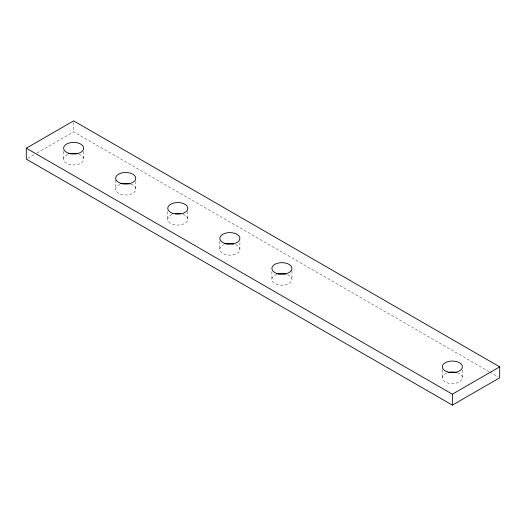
<?xml version="1.0" encoding="UTF-8"?>
<svg xmlns="http://www.w3.org/2000/svg" width="526" height="526" viewBox="0 0 526 526"><rect width="100%" height="100%" fill="white"/><g stroke="black" fill="none" stroke-linecap="round" stroke-linejoin="round"><path stroke-width="0.39" stroke-dasharray="2.63 1.97" d="M27.714 158.326L34.072 154.651M36.899 153.02L73.64 131.809L489.029 371.632M489.739 372.046L498.28 376.971M462.4 370.021L462.4 377.826M442.32 369.949L442.32 377.76M291.976 270.811L291.976 279.398M271.896 271.587L271.896 279.398M239.902 242.308L239.902 249.337M219.822 241.526L219.822 249.337M187.828 211.459L187.828 219.27M167.748 211.459L167.748 219.27M135.754 181.398L135.754 189.202M115.674 179.833L115.674 189.202M83.68 151.33L83.68 159.141M73.64 122.44L73.64 131.809M63.6 151.33L63.6 159.141M235.622 244.583A10.04 5.799 0 0 1 237.364 253.19A10.04 5.799 0 0 1 222.36 253.19A10.04 5.799 0 0 1 224.102 244.583M182.811 214.246A10.04 5.799 0 0 1 185.481 222.998A10.04 5.799 0 0 1 170.095 222.998A10.04 5.799 0 0 1 172.765 214.246M130.737 184.185A10.04 5.799 0 0 1 133.407 192.93A10.04 5.799 0 0 1 118.021 192.93A10.04 5.799 0 0 1 120.691 184.185M78.663 154.118A10.04 5.799 0 0 1 81.333 162.869A10.04 5.799 0 0 1 65.947 162.869A10.04 5.799 0 0 1 68.617 154.118M457.436 372.789A10.04 5.799 0 0 1 460.013 381.547A10.04 5.799 0 0 1 444.628 381.495A10.04 5.799 0 0 1 447.389 372.756M287.696 274.651A10.04 5.799 0 0 1 289.241 283.376A10.04 5.799 0 0 1 274.059 282.995A10.04 5.799 0 0 1 276.913 274.375"/><path stroke-width="0.79" d="M26.3 148.207L73.64 120.875L499.7 366.859L499.7 377.793L452.36 405.125L26.3 159.141L26.3 148.207L452.36 394.191L499.7 366.859M452.36 394.191L452.36 405.125M226.022 243.979A10.04 5.799 0 0 1 233.702 243.979M175.191 213.668A10.04 5.799 0 0 1 180.385 213.668M121.874 183.85A10.04 5.799 0 0 1 129.554 183.85M69.8 153.783A10.04 5.799 0 0 1 77.48 153.783M448.573 372.421A10.04 5.799 0 0 1 456.259 372.447M278.096 274.039A10.04 5.799 0 0 1 285.776 274.039M172.765 213.359A10.04 5.799 0 0 0 187.828 208.335A10.04 5.799 0 0 0 172.765 203.319A10.04 5.799 0 0 0 172.765 213.359M224.839 243.42A10.04 5.799 0 0 0 239.902 238.403A10.04 5.799 0 0 0 224.839 233.38A10.04 5.799 0 0 0 224.839 243.42M68.617 153.23A10.04 5.799 0 0 0 83.68 148.207A10.04 5.799 0 0 0 68.617 143.184A10.04 5.799 0 0 0 68.617 153.23M120.691 183.291A10.04 5.799 0 0 0 135.754 178.275A10.04 5.799 0 0 0 120.691 173.251A10.04 5.799 0 0 0 120.691 183.291M447.284 371.862A10.04 5.799 0 0 0 462.4 366.898A10.04 5.799 0 0 0 447.389 361.822A10.04 5.799 0 0 0 447.284 371.862M276.913 273.487A10.04 5.799 0 0 0 291.976 268.464A10.04 5.799 0 0 0 276.913 263.447A10.04 5.799 0 0 0 276.913 273.487"/></g></svg>
